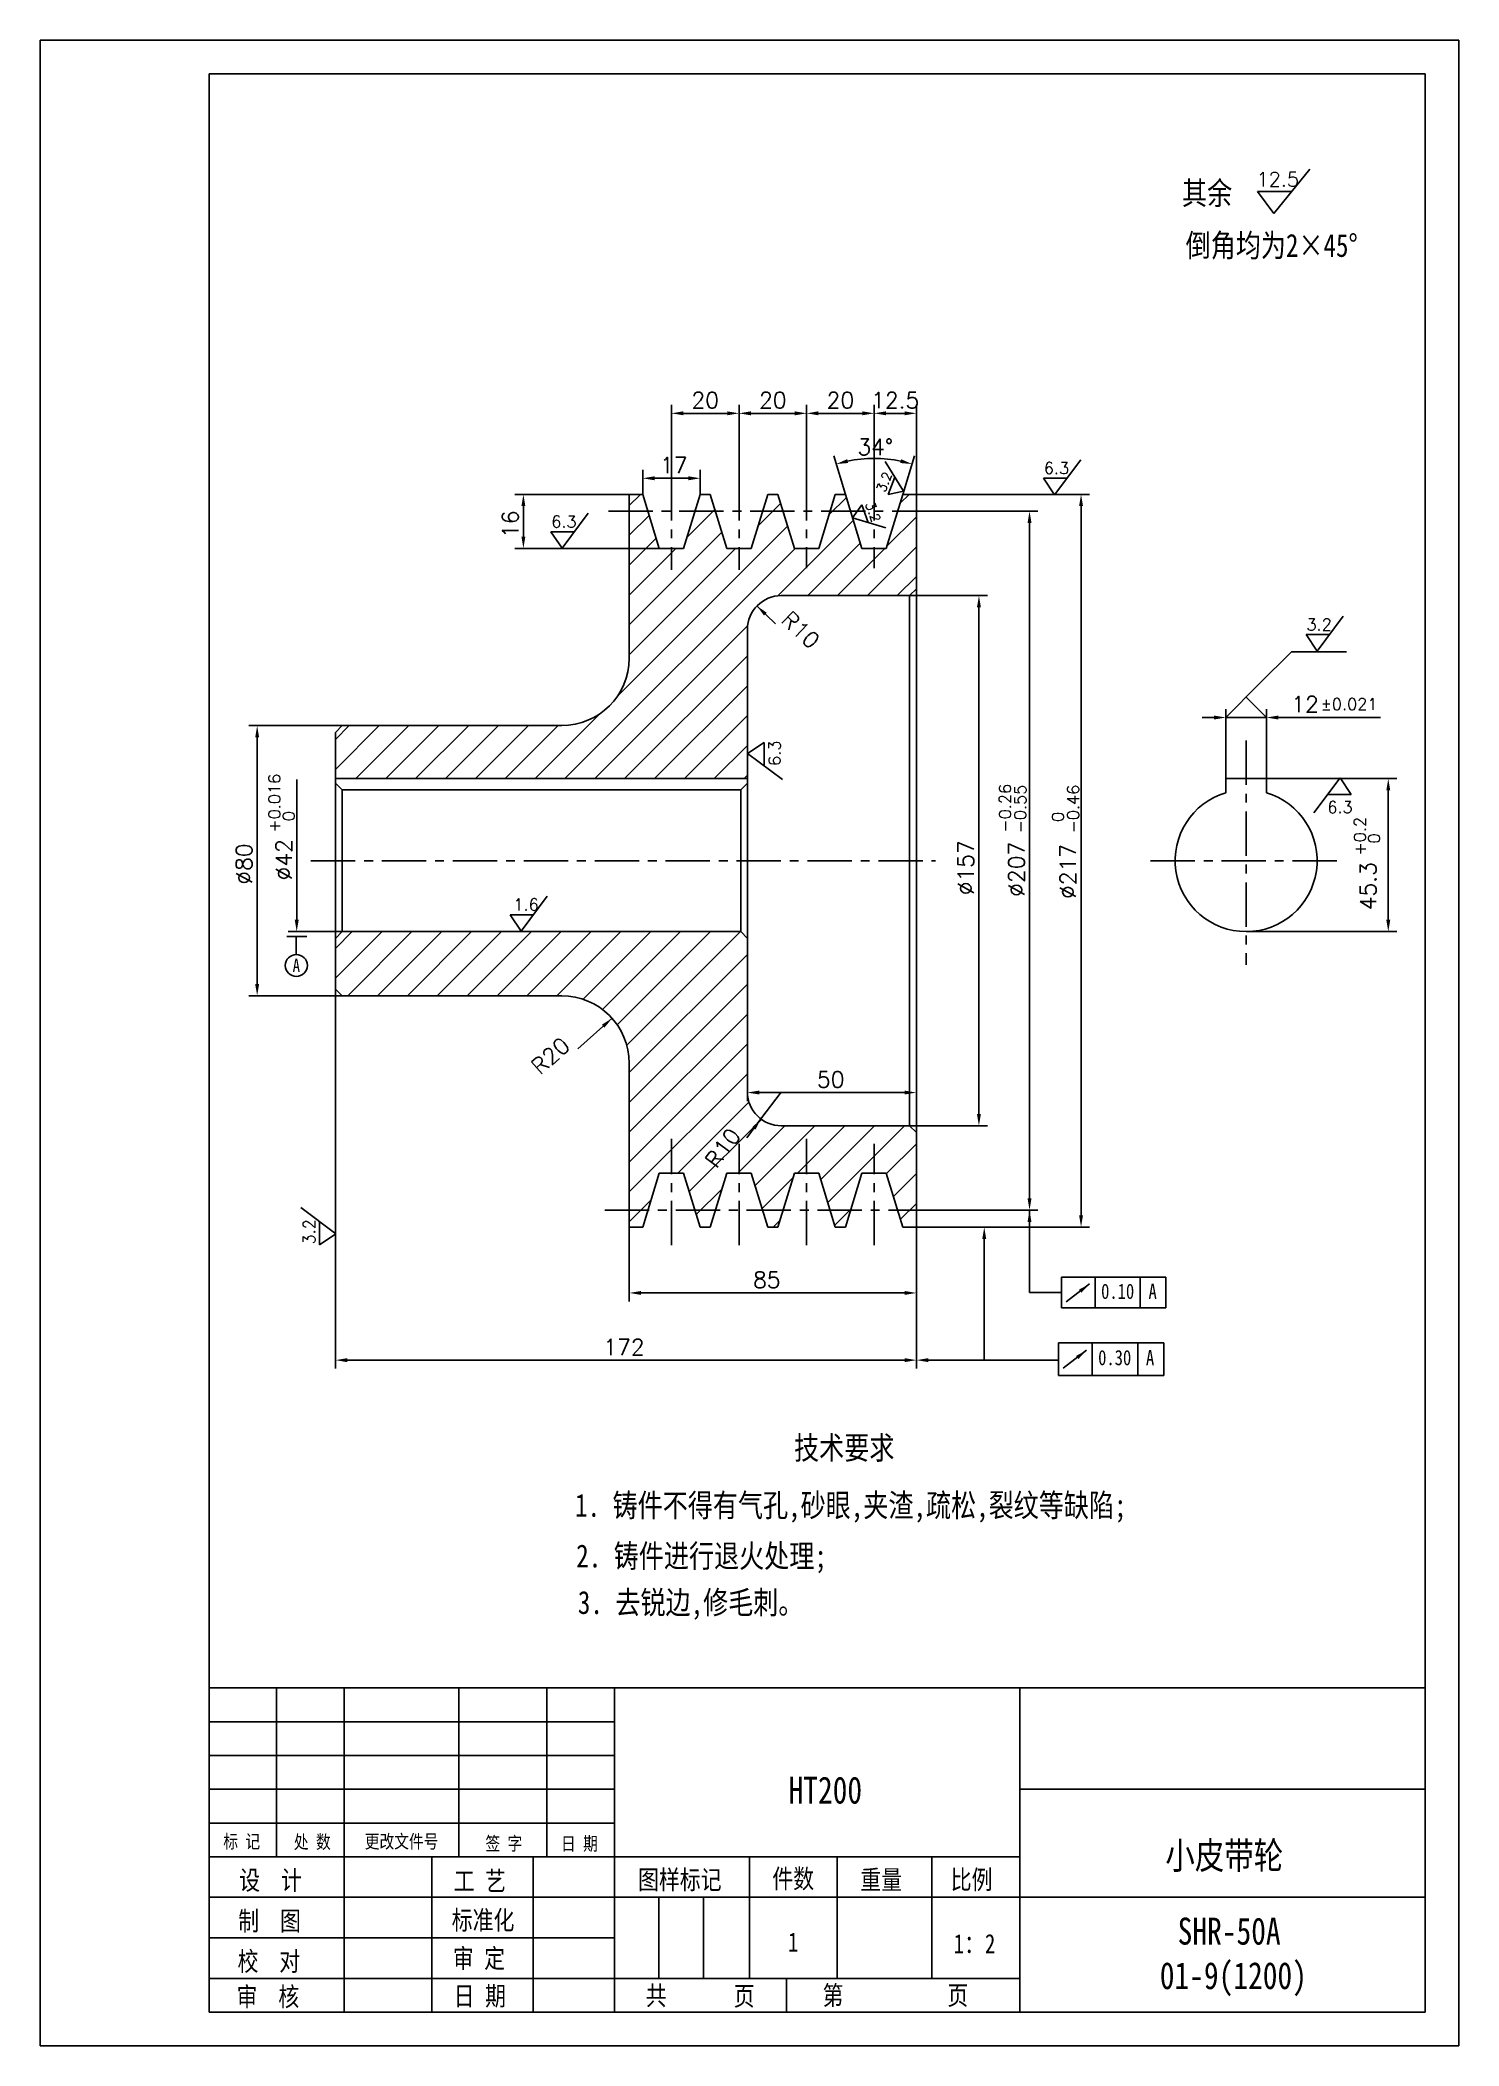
# Model space of a CAD drawing. Extents: x 346 to 766, y 135 to 729.
import ezdxf

# ---------------------------------------------------------------- set-up
doc = ezdxf.new("R2010")
doc.units = 0
doc.header["$LTSCALE"] = 10.5
doc.header["$MEASUREMENT"] = 0
doc.linetypes.add('CENTER', pattern=[2, 1.25, -0.25, 0.25, -0.25])
doc.layers.get('0').update_dxf_attribs({"color": 2, "linetype": 'CONTINUOUS'})
doc.layers.get('DEFPOINTS').update_dxf_attribs({"linetype": 'CONTINUOUS'})
doc.layers.add('PART', color=3, linetype='CONTINUOUS')
doc.layers.add('SMPEN_THICK', color=7, linetype='CONTINUOUS')
doc.styles.add('HZDX', font='', dxfattribs={"width": 0.8, "height": 7.5})
doc.styles.get("Standard").update_dxf_attribs({"font": 'txt.shx', "height": 4.75, "bigfont": 'hzfs.shx'})
doc.styles.get('HZDX').set_extended_font_data('SimSun')
doc.dimstyles.get("Standard").update_dxf_attribs({"dimtxt": 0.18, "dimasz": 0.18, "dimexe": 0.18, "dimexo": 0.0625, "dimgap": 0.09, "dimtad": 0, "dimtih": 1, "dimtoh": 1, "dimdec": 4, "dimzin": 0, "dimdsep": 46, "dimtxsty": 'Standard', "dimcen": 0.09, "dimadec": 0, "dimazin": 0, "dimtfac": 1, "dimtdec": 4, "dimtofl": 0, "dimtmove": 0, "dimatfit": 3, "dimfxl": 1, "dimtolj": 1, "dimtzin": 0, "dimarcsym": 0})

# ---------------------------------------------------------------- blocks, each defined once
blk = doc.blocks.new('*D5')
at = {"color": 2, "linetype": 'ByBlock', "transparency": 16777216}
for p, q in [((593.31, 606.31), (593.31, 637.8)), ((605.81, 611.31), (605.81, 637.8)), ((602.31, 635.3), (596.81, 635.3))]:
    blk.add_line(p, q, dxfattribs=at)
for points in [[(596.81, 635.89), (596.81, 634.72), (593.31, 635.3)], [(602.31, 635.89), (602.31, 634.72), (605.81, 635.3)]]:
    blk.add_solid(points, dxfattribs=at)
at = {"layer": 'DEFPOINTS', "color": 0, "linetype": 'ByBlock', "transparency": 16777216}
for p in [(593.31, 635.3), (593.31, 606.31), (605.81, 611.31)]:
    blk.add_point(p, dxfattribs=at)
at = {"color": 2, "linetype": 'ByBlock', "transparency": 16777216, "insert": (599.56, 639.18), "char_height": 4.75, "attachment_point": 5}
blk.add_mtext('\\A1;12.5', dxfattribs=at)
blk = doc.blocks.new('*D6')
at = {"color": 2, "linetype": 'ByBlock', "transparency": 16777216}
for p, q in [((573.31, 589.81), (573.31, 621.3)), ((589.81, 618.8), (576.81, 618.8)), ((593.31, 589.81), (593.31, 621.3))]:
    blk.add_line(p, q, dxfattribs=at)
for points in [[(576.81, 619.39), (576.81, 618.22), (573.31, 618.8)], [(589.81, 619.39), (589.81, 618.22), (593.31, 618.8)]]:
    blk.add_solid(points, dxfattribs=at)
at = {"layer": 'DEFPOINTS', "color": 0, "linetype": 'ByBlock', "transparency": 16777216}
for p in [(573.31, 618.8), (573.31, 589.81), (593.31, 589.81)]:
    blk.add_point(p, dxfattribs=at)
at = {"color": 2, "linetype": 'ByBlock', "transparency": 16777216, "insert": (583.31, 622.68), "char_height": 4.75, "attachment_point": 5}
blk.add_mtext('\\A1;20', dxfattribs=at)
blk = doc.blocks.new('*D7')
at = {"color": 2, "linetype": 'ByBlock', "transparency": 16777216}
for p, q in [((553.31, 589.81), (553.31, 621.3)), ((569.81, 618.8), (556.81, 618.8)), ((573.31, 589.81), (573.31, 621.3))]:
    blk.add_line(p, q, dxfattribs=at)
for points in [[(556.81, 619.39), (556.81, 618.22), (553.31, 618.8)], [(569.81, 619.39), (569.81, 618.22), (573.31, 618.8)]]:
    blk.add_solid(points, dxfattribs=at)
at = {"layer": 'DEFPOINTS', "color": 0, "linetype": 'ByBlock', "transparency": 16777216}
for p in [(553.31, 618.8), (553.31, 589.81), (573.31, 589.81)]:
    blk.add_point(p, dxfattribs=at)
at = {"color": 2, "linetype": 'ByBlock', "transparency": 16777216, "insert": (563.31, 622.68), "char_height": 4.75, "attachment_point": 5}
blk.add_mtext('\\A1;20', dxfattribs=at)
blk = doc.blocks.new('*D8')
at = {"color": 2, "linetype": 'ByBlock', "transparency": 16777216}
for p, q in [((533.31, 589.81), (533.31, 621.3)), ((549.81, 618.8), (536.81, 618.8)), ((553.31, 589.81), (553.31, 621.3))]:
    blk.add_line(p, q, dxfattribs=at)
for points in [[(536.81, 619.39), (536.81, 618.22), (533.31, 618.8)], [(549.81, 619.39), (549.81, 618.22), (553.31, 618.8)]]:
    blk.add_solid(points, dxfattribs=at)
at = {"layer": 'DEFPOINTS', "color": 0, "linetype": 'ByBlock', "transparency": 16777216}
for p in [(533.31, 618.8), (533.31, 589.81), (553.31, 589.81)]:
    blk.add_point(p, dxfattribs=at)
at = {"color": 2, "linetype": 'ByBlock', "transparency": 16777216, "insert": (543.31, 622.68), "char_height": 4.75, "attachment_point": 5}
blk.add_mtext('\\A1;20', dxfattribs=at)
blk = doc.blocks.new('*D9')
at = {"color": 2, "linetype": 'ByBlock', "transparency": 16777216}
for p, q in [((524.81, 611.31), (524.81, 618.57)), ((541.81, 611.31), (541.81, 618.57)), ((528.31, 616.07), (538.31, 616.07))]:
    blk.add_line(p, q, dxfattribs=at)
for points in [[(528.31, 616.65), (528.31, 615.48), (524.81, 616.07)], [(538.31, 616.65), (538.31, 615.48), (541.81, 616.07)]]:
    blk.add_solid(points, dxfattribs=at)
at = {"layer": 'DEFPOINTS', "color": 0, "linetype": 'ByBlock', "transparency": 16777216}
for p in [(541.81, 616.07), (524.81, 611.31), (541.81, 611.31)]:
    blk.add_point(p, dxfattribs=at)
at = {"color": 2, "linetype": 'ByBlock', "transparency": 16777216, "insert": (533.96, 619.94), "char_height": 4.75, "attachment_point": 5}
blk.add_mtext('\\A1;17', dxfattribs=at)
blk = doc.blocks.new('*D10')
at = {"color": 2, "linetype": 'ByBlock', "transparency": 16777216}
for p, q in [((520.81, 579.31), (486.97, 579.31)), ((489.47, 575.81), (489.47, 566.81)), ((529.7, 563.31), (486.97, 563.31))]:
    blk.add_line(p, q, dxfattribs=at)
for points in [[(488.89, 575.81), (490.05, 575.81), (489.47, 579.31)], [(488.89, 566.81), (490.05, 566.81), (489.47, 563.31)]]:
    blk.add_solid(points, dxfattribs=at)
at = {"layer": 'DEFPOINTS', "color": 0, "linetype": 'ByBlock', "transparency": 16777216}
for p in [(520.81, 579.31), (489.47, 563.31), (529.7, 563.31)]:
    blk.add_point(p, dxfattribs=at)
at = {"color": 2, "linetype": 'ByBlock', "transparency": 16777216, "insert": (485.6, 570.46), "char_height": 4.75, "attachment_point": 5, "rotation": 90}
blk.add_mtext('\\A1;16', dxfattribs=at)
blk = doc.blocks.new('*D11')
at = {"color": 2, "linetype": 'ByBlock', "transparency": 16777216}
for p, q in [((605.81, 589.81), (641.8, 589.81)), ((639.3, 586.31), (639.3, 386.31)), ((605.81, 382.81), (641.8, 382.81))]:
    blk.add_line(p, q, dxfattribs=at)
for points in [[(638.72, 586.31), (639.89, 586.31), (639.3, 589.81)], [(638.72, 386.31), (639.89, 386.31), (639.3, 382.81)]]:
    blk.add_solid(points, dxfattribs=at)
at = {"layer": 'DEFPOINTS', "color": 0, "linetype": 'ByBlock', "transparency": 16777216}
for p in [(605.81, 589.81), (605.81, 382.81), (639.3, 382.81)]:
    blk.add_point(p, dxfattribs=at)
at = {"color": 2, "linetype": 'ByBlock', "transparency": 16777216, "insert": (635.43, 483.77), "char_height": 4.75, "attachment_point": 5, "rotation": 90}
blk.add_mtext('\\A1;∅207', dxfattribs=at)
blk = doc.blocks.new('*D12')
at = {"color": 2, "linetype": 'ByBlock', "transparency": 16777216}
for p, q in [((603.81, 564.81), (626.83, 564.81)), ((624.33, 561.31), (624.33, 411.31)), ((603.81, 407.81), (626.83, 407.81))]:
    blk.add_line(p, q, dxfattribs=at)
for points in [[(623.74, 561.31), (624.91, 561.31), (624.33, 564.81)], [(623.74, 411.31), (624.91, 411.31), (624.33, 407.81)]]:
    blk.add_solid(points, dxfattribs=at)
at = {"layer": 'DEFPOINTS', "color": 0, "linetype": 'ByBlock', "transparency": 16777216}
for p in [(603.81, 564.81), (603.81, 407.81), (624.33, 407.81)]:
    blk.add_point(p, dxfattribs=at)
at = {"color": 2, "linetype": 'ByBlock', "transparency": 16777216, "insert": (620.45, 484.21), "char_height": 4.75, "attachment_point": 5, "rotation": 90}
blk.add_mtext('\\A1;∅157', dxfattribs=at)
blk = doc.blocks.new('*D13')
at = {"color": 2, "linetype": 'ByBlock', "transparency": 16777216}
for p, q in [((605.81, 594.81), (657.06, 594.81)), ((654.56, 591.31), (654.56, 381.31)), ((605.81, 377.81), (657.06, 377.81))]:
    blk.add_line(p, q, dxfattribs=at)
for points in [[(653.98, 591.31), (655.14, 591.31), (654.56, 594.81)], [(653.98, 381.31), (655.14, 381.31), (654.56, 377.81)]]:
    blk.add_solid(points, dxfattribs=at)
at = {"layer": 'DEFPOINTS', "color": 0, "linetype": 'ByBlock', "transparency": 16777216}
for p in [(605.81, 594.81), (605.81, 377.81), (654.56, 377.81)]:
    blk.add_point(p, dxfattribs=at)
at = {"color": 2, "linetype": 'ByBlock', "transparency": 16777216, "insert": (650.68, 483.11), "char_height": 4.75, "attachment_point": 5, "rotation": 90}
blk.add_mtext('\\A1;∅217', dxfattribs=at)
blk = doc.blocks.new('*D14')
at = {"color": 2, "linetype": 'ByBlock', "transparency": 16777216}
for p, q in [((438.85, 526.31), (411.16, 526.31)), ((413.66, 522.81), (413.66, 449.81)), ((438.81, 446.31), (411.16, 446.31))]:
    blk.add_line(p, q, dxfattribs=at)
for points in [[(413.07, 522.81), (414.24, 522.81), (413.66, 526.31)], [(413.07, 449.81), (414.24, 449.81), (413.66, 446.31)]]:
    blk.add_solid(points, dxfattribs=at)
at = {"layer": 'DEFPOINTS', "color": 0, "linetype": 'ByBlock', "transparency": 16777216}
for p in [(438.85, 526.31), (413.66, 446.31), (438.81, 446.31)]:
    blk.add_point(p, dxfattribs=at)
at = {"color": 2, "linetype": 'ByBlock', "transparency": 16777216, "insert": (409.78, 485.31), "char_height": 4.75, "attachment_point": 5, "rotation": 90}
blk.add_mtext('\\A1;∅80', dxfattribs=at)
blk = doc.blocks.new('*D15')
at = {"color": 2, "linetype": 'ByBlock', "transparency": 16777216}
for p, q in [((520.81, 361.31), (520.81, 339.31)), ((605.81, 361.31), (605.81, 339.31)), ((602.31, 341.81), (524.31, 341.81))]:
    blk.add_line(p, q, dxfattribs=at)
for points in [[(524.31, 342.39), (524.31, 341.22), (520.81, 341.81)], [(602.31, 342.39), (602.31, 341.22), (605.81, 341.81)]]:
    blk.add_solid(points, dxfattribs=at)
at = {"layer": 'DEFPOINTS', "color": 0, "linetype": 'ByBlock', "transparency": 16777216}
for p in [(520.81, 361.31), (605.81, 361.31), (520.81, 341.81)]:
    blk.add_point(p, dxfattribs=at)
at = {"color": 2, "linetype": 'ByBlock', "transparency": 16777216, "insert": (561.52, 345.68), "char_height": 4.75, "attachment_point": 5}
blk.add_mtext('\\A1;85', dxfattribs=at)
blk = doc.blocks.new('*D16')
at = {"color": 2, "linetype": 'ByBlock', "transparency": 16777216}
for p, q in [((433.81, 448.31), (433.81, 335.91)), ((605.81, 377.81), (605.81, 335.91)), ((602.31, 338.41), (437.31, 338.41))]:
    blk.add_line(p, q, dxfattribs=at)
for points in [[(437.31, 338.99), (437.31, 337.82), (433.81, 338.41)], [(602.31, 338.99), (602.31, 337.82), (605.81, 338.41)]]:
    blk.add_solid(points, dxfattribs=at)
at = {"layer": 'DEFPOINTS', "color": 0, "linetype": 'ByBlock', "transparency": 16777216}
for p in [(433.81, 448.31), (605.81, 377.81), (433.81, 338.41)]:
    blk.add_point(p, dxfattribs=at)
at = {"color": 2, "linetype": 'ByBlock', "transparency": 16777216, "insert": (519.26, 342.28), "char_height": 4.75, "attachment_point": 5}
blk.add_mtext('\\A1;172', dxfattribs=at)
blk = doc.blocks.new('*D17')
at = {"color": 2, "linetype": 'ByBlock', "transparency": 16777216}
for p, q in [((555.81, 486.31), (555.81, 415.15)), ((605.81, 486.31), (605.81, 415.15)), ((559.31, 417.65), (602.31, 417.65))]:
    blk.add_line(p, q, dxfattribs=at)
for points in [[(559.31, 418.24), (559.31, 417.07), (555.81, 417.65)], [(602.31, 418.24), (602.31, 417.07), (605.81, 417.65)]]:
    blk.add_solid(points, dxfattribs=at)
at = {"layer": 'DEFPOINTS', "color": 0, "linetype": 'ByBlock', "transparency": 16777216}
for p in [(555.81, 486.31), (605.81, 486.31), (605.81, 417.65)]:
    blk.add_point(p, dxfattribs=at)
at = {"color": 2, "linetype": 'ByBlock', "transparency": 16777216, "insert": (580.44, 421.53), "char_height": 4.75, "attachment_point": 5}
blk.add_mtext('\\A1;50', dxfattribs=at)
blk = doc.blocks.new('*D18')
at = {"color": 2, "linetype": 'ByBlock', "transparency": 16777216}
for p in [(565.81, 433.31), (555.58, 419.73)]:
    blk.add_line(p, (559.79, 425.32), dxfattribs=at)
blk.add_solid([(557.22, 422.87), (558.16, 422.17), (559.79, 425.32)], dxfattribs=at)
at = {"layer": 'DEFPOINTS', "color": 0, "linetype": 'ByBlock', "transparency": 16777216}
for p in [(565.81, 433.31), (559.79, 425.32)]:
    blk.add_point(p, dxfattribs=at)
at = {"color": 2, "linetype": 'ByBlock', "transparency": 16777216, "insert": (548.49, 416.75), "char_height": 4.75, "attachment_point": 5, "rotation": 53.04412}
blk.add_mtext('\\A1;R10', dxfattribs=at)
blk = doc.blocks.new('*D19')
at = {"color": 2, "linetype": 'ByBlock', "transparency": 16777216}
blk.add_line((505.61, 425.61), (515.71, 434.65), dxfattribs=at)
blk.add_solid([(512.71, 432.75), (513.49, 431.88), (515.71, 434.65)], dxfattribs=at)
at = {"layer": 'DEFPOINTS', "color": 0, "linetype": 'ByBlock', "transparency": 16777216}
for p in [(515.71, 434.65), (500.81, 421.31)]:
    blk.add_point(p, dxfattribs=at)
at = {"color": 2, "linetype": 'ByBlock', "transparency": 16777216, "insert": (497.48, 423.53), "char_height": 4.75, "attachment_point": 5, "rotation": 41.8118}
blk.add_mtext('\\A1;R20', dxfattribs=at)
blk = doc.blocks.new('*D20')
at = {"color": 2, "linetype": 'ByBlock', "transparency": 16777216}
blk.add_line((564.07, 540.98), (558.6, 546.25), dxfattribs=at)
blk.add_solid([(561.53, 544.24), (560.72, 543.4), (558.6, 546.25)], dxfattribs=at)
at = {"layer": 'DEFPOINTS', "color": 0, "linetype": 'ByBlock', "transparency": 16777216}
for p in [(558.6, 546.25), (565.81, 539.31)]:
    blk.add_point(p, dxfattribs=at)
at = {"color": 2, "linetype": 'ByBlock', "transparency": 16777216, "insert": (571.54, 539.17), "char_height": 4.75, "attachment_point": 5, "rotation": 316.10186}
blk.add_mtext('\\A1;R10', dxfattribs=at)

msp = doc.modelspace()

# ---------------------------------------------------------------- hatches: boundary and pattern name
at = {"layer": 'SMPEN_THICK'}
h = msp.add_hatch(dxfattribs=at)
h.set_pattern_fill('ANSI31', color=256, scale=50, style=0)
h.paths.add_polyline_path([(555.80521, 510.61194), (555.80521, 554.81194, -0.414213562), (565.80521, 564.81194), (603.80521, 564.81194), (605.80521, 566.81194), (605.80521, 589.81194), (600.27656, 589.81194), (596.91352, 578.81194), (589.6969, 578.81194), (586.9254, 587.87713), (586.90662, 587.88289), (586.91863, 587.89925), (586.33387, 589.81194), (580.27656, 589.81194), (576.91352, 578.81194), (569.6969, 578.81194), (566.33387, 589.81194), (560.27656, 589.81194), (556.91352, 578.81194), (549.6969, 578.81194), (546.33387, 589.81194), (540.27656, 589.81194), (536.91352, 578.81194), (529.6969, 578.81194), (526.33387, 589.81194), (520.80521, 589.81194), (520.80521, 546.31194, -0.414213562), (500.80521, 526.31194), (435.80521, 526.31194), (433.80521, 524.31194), (433.80521, 510.61194)])
h.paths.add_polyline_path([(520.80521, 382.81194), (526.33387, 382.81194), (529.6969, 393.81194), (536.91352, 393.81194), (540.27656, 382.81194), (546.33387, 382.81194), (549.6969, 393.81194), (556.91352, 393.81194), (560.27656, 382.81194), (566.33387, 382.81194), (569.6969, 393.81194), (576.91352, 393.81194), (580.27656, 382.81194), (586.33387, 382.81194), (589.6969, 393.81194), (596.91352, 393.81194), (600.27656, 382.81194), (605.80521, 382.81194), (605.80521, 405.81194), (603.80521, 407.81194), (565.80521, 407.81194, -0.414213562), (555.80521, 417.81194), (555.80521, 463.31194), (553.80521, 465.31194), (435.80521, 465.31194), (433.80521, 463.31194), (433.80521, 448.31194), (435.80521, 446.31194), (500.80521, 446.31194, -0.414213562), (520.80521, 426.31194)])
h.paths.add_polyline_path([(520.80521, 382.81194), (520.80521, 377.81194), (524.80521, 377.81194), (526.33387, 382.81194)])
h.paths.add_polyline_path([(546.33387, 382.81194), (540.27656, 382.81194), (541.80521, 377.81194), (544.80521, 377.81194)])
h.paths.add_polyline_path([(566.33387, 382.81194), (560.27656, 382.81194), (561.80521, 377.81194), (564.80521, 377.81194)])
h.paths.add_polyline_path([(586.33387, 382.81194), (580.27656, 382.81194), (581.80521, 377.81194), (584.80521, 377.81194)])
h.paths.add_polyline_path([(605.80521, 382.81194), (600.27656, 382.81194), (601.80521, 377.81194), (605.80521, 377.81194)])
h.paths.add_polyline_path([(520.80521, 589.81194), (526.33387, 589.81194), (524.80521, 594.81194), (520.80521, 594.81194)])
h.paths.add_polyline_path([(546.33387, 589.81194), (544.80521, 594.81194), (541.80521, 594.81194), (540.27656, 589.81194)])
h.paths.add_polyline_path([(564.80521, 594.81194), (561.80521, 594.81194), (560.27656, 589.81194), (566.33387, 589.81194)])
h.paths.add_polyline_path([(586.33387, 589.81194), (584.80521, 594.81194), (581.80521, 594.81194), (580.27656, 589.81194)])
h.paths.add_polyline_path([(605.80521, 594.81194), (601.80521, 594.81194), (600.27656, 589.81194), (605.80521, 589.81194)])
h.paths.add_polyline_path([(541.83845, 398.32705), (549.45364, 408.44897), (555.14722, 404.16542), (547.53202, 394.0435)], flags=24)

# ---------------------------------------------------------------- linework, layer by layer
for p, q in [((722.24457, 691.09477), (711.5818, 677.99018)), ((706.81924, 684.51071), (711.5818, 677.99018)), ((716.88734, 684.51071), (706.81924, 684.51071)), ((596.54437, 604.54439), (602.00745, 595.76392)), ((654.44959, 605.07376), (646.7223, 594.71104)), ((599.43689, 599.89542), (597.41259, 594.72989)), ((597.41259, 594.72989), (602.00745, 595.76392)), ((643.42322, 599.58704), (646.7223, 594.71104)), ((650.35824, 599.58704), (643.42322, 599.58704)), ((508.63162, 589.21697), (500.90433, 578.85425)), ((589.69351, 591.67963), (586.90662, 587.88289)), ((591.55811, 586.45433), (589.69351, 591.67963)), ((497.60525, 583.73025), (500.90433, 578.85425)), ((504.54028, 583.73025), (497.60525, 583.73025)), ((596.79219, 584.84684), (586.90662, 587.88289)), ((732.20076, 558.75342), (724.47347, 548.3907)), ((728.10942, 553.2667), (721.17439, 553.2667)), ((721.17439, 553.2667), (724.47347, 548.3907)), ((560.73019, 521.34614), (555.85418, 518.04706)), ((566.21691, 510.31978), (555.85418, 518.04706)), ((560.73019, 514.41112), (560.73019, 521.34614)), ((723.49116, 500.45667), (731.21844, 510.8194)), ((727.5825, 505.94339), (734.51752, 505.94339)), ((734.51752, 505.94339), (731.21844, 510.8194)), ((496.53619, 475.8089), (488.8089, 465.44617)), ((485.50982, 470.32218), (488.8089, 465.44617)), ((492.44484, 470.32218), (485.50982, 470.32218)), ((423.58002, 383.57174), (433.94274, 375.84445)), ((429.06674, 379.4804), (429.06674, 372.54537)), ((429.06674, 372.54537), (433.94274, 375.84445))]:
    msp.add_line(p, q)
at = {"color": 2, "linetype": 'ByBlock'}
for p, q in [((584.80521, 594.81194), (581.33192, 606.17257)), ((601.80521, 594.81194), (605.27851, 606.17257)), ((693.93752, 528.71627), (690.43752, 528.71627)), ((697.43752, 510.61194), (697.43752, 531.21627)), ((697.43752, 528.71627), (709.43752, 528.71627)), ((709.43752, 510.61194), (709.43752, 531.21627)), ((712.93752, 528.71627), (743.20953, 528.71627)), ((422.36299, 468.81194), (422.36299, 510.38278)), ((709.43752, 510.61194), (748.00525, 510.61194)), ((745.50525, 507.11194), (745.50525, 468.81194)), ((435.80521, 465.31194), (419.86299, 465.31194)), ((703.43752, 465.31194), (748.00525, 465.31194))]:
    msp.add_line(p, q, dxfattribs=at)
msp.add_arc((593.30521, 567.00969), 38.45229, 78.21697132, 101.78302868, dxfattribs=at)
for points in [[(585.59801, 604.08669), (585.30803, 605.21675), (582.06285, 603.78181)], [(601.30239, 605.21675), (601.01242, 604.08669), (604.54758, 603.78181)], [(693.93752, 529.2996), (693.93752, 528.13294), (697.43752, 528.71627)], [(712.93752, 529.2996), (712.93752, 528.13294), (709.43752, 528.71627)], [(744.92192, 507.11194), (746.08858, 507.11194), (745.50525, 510.61194)], [(421.77965, 468.81194), (422.94632, 468.81194), (422.36299, 465.31194)], [(744.92192, 468.81194), (746.08858, 468.81194), (745.50525, 465.31194)]]:
    msp.add_solid(points, dxfattribs=at)
at = {"layer": 'DEFPOINTS', "color": 0, "linetype": 'ByBlock'}
for p in [(589.5084, 605.27408), (584.80521, 594.81194), (601.80521, 594.81194), (589.6969, 578.81194), (596.91352, 578.81194), (709.43752, 528.71627), (435.80521, 507.31194), (697.43752, 510.61194), (709.43752, 510.61194), (709.43752, 510.61194), (709.43752, 510.61194), (435.80521, 465.31194), (703.43752, 465.31194), (745.50525, 465.31194), (703.43752, 463.31194)]:
    msp.add_point(p, dxfattribs=at)
at = {"layer": 'PART', "color": 6, "linetype": 'Continuous'}
for p, q in [((346.40753, 729.32701), (766.40753, 729.32701)), ((766.40753, 729.32701), (766.40753, 135.32701)), ((766.40753, 135.32701), (346.40753, 135.32701))]:
    msp.add_line(p, q, dxfattribs=at)
at = {"layer": 'PART', "color": 5, "linetype": 'Continuous'}
for p, q in [((396.40753, 719.32701), (756.40753, 719.32701)), ((756.40753, 719.32701), (756.40753, 145.32701)), ((396.40753, 241.32701), (396.40753, 145.32701)), ((756.40753, 145.32701), (396.40753, 145.32701))]:
    msp.add_line(p, q, dxfattribs=at)
at = {"layer": 'PART', "linetype": 'Continuous'}
for p, q in [((756.40753, 241.32701), (396.40753, 241.32701)), ((416.40753, 241.32701), (416.40753, 191.32701)), ((436.40753, 241.32701), (436.40753, 145.32701)), ((470.40753, 241.32701), (470.40753, 191.32701)), ((496.40753, 241.32701), (496.40753, 191.32701)), ((516.40753, 241.32701), (516.40753, 145.32701)), ((636.40753, 241.32701), (636.40753, 145.32701)), ((756.40753, 211.32701), (636.40753, 211.32701)), ((462.40753, 191.32701), (462.40753, 145.32701)), ((492.40753, 191.32701), (492.40753, 145.32701)), ((556.40753, 191.32701), (556.40753, 155.32701)), ((582.40753, 191.32701), (582.40753, 155.32701)), ((610.40753, 191.32701), (610.40753, 155.32701)), ((529.60753, 179.32701), (529.60753, 155.32701)), ((542.80753, 179.32701), (542.80753, 155.32701)), ((756.40753, 179.32701), (636.40753, 179.32701)), ((567.36308, 155.32701), (567.36308, 145.32701))]:
    msp.add_line(p, q, dxfattribs=at)
at = {"layer": 'SMPEN_THICK', "color": 6}
msp.add_line((346.40753, 135.32701), (346.40753, 729.32701), dxfattribs=at)
at = {"layer": 'SMPEN_THICK', "color": 5}
msp.add_line((396.40753, 241.32701), (396.40753, 719.32701), dxfattribs=at)
at = {"layer": 'SMPEN_THICK', "linetype": 'CENTER'}
for p, q in [((533.30521, 600.17966), (533.30521, 572.46684)), ((553.30521, 600.17966), (553.30521, 572.46684)), ((573.30521, 600.17966), (573.30521, 572.9962)), ((593.30521, 600.17966), (593.30521, 572.9962)), ((514.6254, 589.81194), (614.37018, 589.81194)), ((703.43752, 521.89872), (703.43752, 455.45252)), ((426.58133, 486.31194), (611.44845, 486.31194)), ((675.16069, 486.31194), (732.37757, 486.31194)), ((533.30521, 372.44422), (533.30521, 403.95506)), ((573.30521, 372.44422), (573.30521, 403.95506)), ((553.30521, 372.44422), (553.30521, 402.47777)), ((593.30521, 372.44422), (593.30521, 402.47777)), ((513.55722, 382.81194), (614.37018, 382.81194))]:
    msp.add_line(p, q, dxfattribs=at)
at = {"layer": 'SMPEN_THICK', "color": 4}
for p, q in [((520.80521, 594.81194), (520.80521, 546.31194)), ((520.80521, 594.81194), (524.80521, 594.81194)), ((524.80521, 594.81194), (529.6969, 578.81194)), ((541.80521, 594.81194), (536.91352, 578.81194)), ((541.80521, 594.81194), (544.80521, 594.81194)), ((544.80521, 594.81194), (549.6969, 578.81194)), ((561.80521, 594.81194), (556.91352, 578.81194)), ((561.80521, 594.81194), (564.80521, 594.81194)), ((564.80521, 594.81194), (569.6969, 578.81194)), ((581.80521, 594.81194), (576.91352, 578.81194)), ((581.80521, 594.81194), (584.80521, 594.81194)), ((584.80521, 594.81194), (589.6969, 578.81194)), ((601.80521, 594.81194), (596.91352, 578.81194)), ((601.80521, 594.81194), (605.80521, 594.81194)), ((605.80521, 594.81194), (605.80521, 377.81194)), ((529.6969, 578.81194), (536.91352, 578.81194)), ((549.6969, 578.81194), (556.91352, 578.81194)), ((569.6969, 578.81194), (576.91352, 578.81194)), ((589.6969, 578.81194), (596.91352, 578.81194)), ((565.80521, 564.81194), (603.80521, 564.81194)), ((603.80521, 564.81194), (605.80521, 566.81194)), ((603.80521, 564.81194), (603.80521, 407.81194)), ((555.80521, 554.81194), (555.80521, 417.81194)), ((433.80521, 524.31194), (435.80521, 526.31194)), ((433.80521, 524.31194), (433.80521, 465.31194)), ((435.80521, 526.31194), (500.80521, 526.31194)), ((433.80521, 510.61194), (555.80521, 510.61194)), ((433.80521, 509.31194), (435.80521, 507.31194)), ((435.80521, 507.31194), (553.80521, 507.31194)), ((435.80521, 507.31194), (435.80521, 465.31194)), ((555.80521, 509.31194), (553.80521, 507.31194)), ((553.80521, 507.31194), (553.80521, 465.31194)), ((697.43752, 510.61194), (709.43752, 510.61194)), ((697.43752, 510.61194), (697.43752, 506.43655)), ((709.43752, 510.61194), (709.43752, 506.43655)), ((433.80521, 465.31194), (433.80521, 448.31194)), ((433.80521, 463.31194), (435.80521, 465.31194)), ((435.80521, 465.31194), (553.80521, 465.31194)), ((555.80521, 463.31194), (553.80521, 465.31194)), ((433.80521, 448.31194), (435.80521, 446.31194)), ((435.80521, 446.31194), (500.80521, 446.31194)), ((520.80521, 426.31194), (520.80521, 377.81194)), ((565.80521, 407.81194), (603.80521, 407.81194)), ((603.80521, 407.81194), (605.80521, 405.81194)), ((524.80521, 377.81194), (529.6969, 393.81194)), ((529.6969, 393.81194), (536.91352, 393.81194)), ((541.80521, 377.81194), (536.91352, 393.81194)), ((544.80521, 377.81194), (549.6969, 393.81194)), ((549.6969, 393.81194), (556.91352, 393.81194)), ((561.80521, 377.81194), (556.91352, 393.81194)), ((564.80521, 377.81194), (569.6969, 393.81194)), ((569.6969, 393.81194), (576.91352, 393.81194)), ((581.80521, 377.81194), (576.91352, 393.81194)), ((584.80521, 377.81194), (589.6969, 393.81194)), ((589.6969, 393.81194), (596.91352, 393.81194)), ((601.80521, 377.81194), (596.91352, 393.81194)), ((520.80521, 377.81194), (524.80521, 377.81194)), ((541.80521, 377.81194), (544.80521, 377.81194)), ((561.80521, 377.81194), (564.80521, 377.81194)), ((581.80521, 377.81194), (584.80521, 377.81194)), ((601.80521, 377.81194), (605.80521, 377.81194))]:
    msp.add_line(p, q, dxfattribs=at)
at = {"layer": 'SMPEN_THICK'}
for p, q in [((707.19923, 538.55877), (716.84017, 548.1941)), ((716.84017, 548.1941), (733.14338, 548.1941)), ((697.43752, 528.71627), (707.19923, 538.55877)), ((709.43752, 528.71627), (703.41177, 534.73997)), ((419.39269, 463.84821), (425.31335, 463.84821)), ((422.25094, 463.84821), (422.25094, 458.54502)), ((679.70468, 362.95153), (648.76976, 362.95153)), ((648.76976, 362.95153), (648.76976, 353.89634)), ((658.68943, 362.95153), (658.68943, 353.89634)), ((672.10451, 362.95153), (672.10451, 353.89634)), ((679.70468, 353.89634), (679.70468, 362.95153)), ((648.76976, 353.89634), (679.70468, 353.89634)), ((679.05992, 343.55697), (647.89127, 343.55697)), ((647.89127, 343.55697), (647.89127, 333.89364)), ((657.81094, 343.55697), (657.81094, 333.89364)), ((671.34288, 343.55697), (671.34288, 333.89364)), ((679.05992, 333.89364), (679.05992, 343.55697)), ((647.89127, 333.89364), (679.05992, 333.89364)), ((516.40753, 231.32701), (396.40753, 231.32701)), ((516.40753, 221.32701), (396.40753, 221.32701)), ((516.40753, 211.32701), (396.40753, 211.32701)), ((516.40753, 201.32701), (396.40753, 201.32701)), ((636.40753, 191.32701), (396.40753, 191.32701)), ((636.40753, 179.32701), (396.40753, 179.32701)), ((516.40753, 167.32701), (396.40753, 167.32701)), ((636.40753, 155.32701), (396.40753, 155.32701))]:
    msp.add_line(p, q, dxfattribs=at)
at = {"layer": 'SMPEN_THICK', "color": 2}
for points in [[(625.90215, 374.25835), (625.90215, 338.40767)], [(609.30521, 338.40767), (647.77568, 338.40767)]]:
    msp.add_lwpolyline(points, dxfattribs=at)
at = {"layer": 'SMPEN_THICK'}
msp.add_circle((422.25094, 455.27845), 3.26657, dxfattribs=at)
at = {"layer": 'SMPEN_THICK', "color": 4}
for centre, radius, start, end in [((565.80521, 554.81194), 10, 90, 180), ((500.80521, 546.31194), 20, 270, 0), ((703.43752, 486.31194), 21, 106.6015496, 73.3984504), ((500.80521, 426.31194), 20, 0, 90), ((565.80521, 417.81194), 10, 180, 270)]:
    msp.add_arc(centre, radius, start, end, dxfattribs=at)
at = {"layer": 'SMPEN_THICK', "color": 2}
for points in [[(625.31881, 374.25835), (625.90215, 377.75835), (626.48548, 374.25835)], [(609.30521, 337.82433), (605.80521, 338.40767), (609.30521, 338.991)]]:
    msp.add_solid(points, dxfattribs=at)

# ---------------------------------------------------------------- texts
for s, height, p in [('12.5', 4.2, (706.48689, 686.01296)), ('6.3', 3.5, (643.5332, 600.83891)), ('6.3', 3.5, (497.71523, 584.98212)), ('3.2', 3.5, (721.28437, 554.51858)), ('6.3', 3.5, (727.46109, 500.41288)), ('1.6', 3.5, (486.51811, 471.57405))]:
    msp.add_text(s, height=height).set_placement(p)
for s, height, rotation, p in [('3.2', 2.8, 68.60048881, (596.51224, 595.17722)), ('3.2', 2.8, 289.63844998, (590.66632, 591.93336)), ('6.3', 3.5, 90, (565.60197, 514.38804)), ('3.2', 3.5, 90, (427.81487, 372.65535))]:
    msp.add_text(s, height=height, rotation=rotation).set_placement(p)
at = {"color": 2, "linetype": 'ByBlock', "insert": (593.65244, 608.83555), "char_height": 4.75, "attachment_point": 5}
msp.add_mtext('34%%d', dxfattribs=at)
at = {"layer": 'SMPEN_THICK', "style": 'HZDX', "width": 0.8}
for s, height, p in [('其余', 6.804, (684.45132, 680.60956)), ('倒角均为2×45%%D', 6.804, (685.51913, 665.13528)), ('A', 4, (421.16115, 453.35103)), ('0.10', 4.5, (660.50055, 356.54435)), ('A', 4.5, (674.53273, 356.54435)), ('0.30', 4.5, (659.62207, 336.90654)), ('A', 4.5, (673.77111, 336.90654)), ('技术要求', 6.804, (569.59588, 309.03808)), ('1. 铸件不得有气孔,砂眼,夹渣,疏松,裂纹等缺陷;', 6.804, (504.75863, 292.02953)), ('2. 铸件进行退火处理;', 6.804, (505.10424, 277.02013)), ('3. 去锐边,修毛刺。', 6.804, (505.58598, 263.24582)), ('HT200', 8, (567.97326, 207.08261)), ('标 记', 4, (400.64118, 193.86809)), ('处 数', 4, (421.52558, 193.73999)), ('更改文件号', 4, (442.50459, 193.86987)), ('签 字', 4, (478.23256, 193.26159)), ('日 期', 4, (500.61022, 193.21803)), ('小皮带轮', 8, (679.50346, 187.70813)), ('设  计', 5.67, (405.35413, 181.56511)), ('工 艺', 5.67, (468.83761, 181.30639)), ('图样标记', 5.67, (523.40164, 181.703)), ('件数', 5.67, (563.14362, 182.00025)), ('重量', 5.67, (589.20579, 181.70387)), ('比例', 5.67, (615.97698, 181.74085)), ('制  图', 5.67, (405.05761, 169.50122)), ('标准化', 5.67, (468.24458, 169.72401)), ('SHR-50A', 8, (683.16454, 165.31828)), ('1', 5.67, (567.78337, 163.23395)), ('1：2', 5.67, (616.82781, 162.76412)), ('校  对', 5.67, (404.85387, 157.54357)), ('审 定', 5.67, (468.57808, 158.40065)), ('01-9(1200)', 8, (677.87682, 152.14778)), ('审  核', 5.67, (404.55735, 147.07785)), ('日 期', 5.67, (468.8501, 147.28729)), ('共', 5.67, (525.70755, 147.39122)), ('页', 5.67, (551.72351, 147.26152)), ('第', 5.67, (578.04284, 147.46517)), ('页', 5.67, (614.97352, 147.46517))]:
    msp.add_text(s, height=height, dxfattribs=at).set_placement(p)
at = {"layer": 'SMPEN_THICK', "color": 2}
for s, height, p in [('12', 4.75, (716.79265, 530.27085)), ('%%p0.021', 3.5, (725.51589, 530.96641))]:
    msp.add_text(s, height=height, dxfattribs=at).set_placement(p)
for s, height, p in [('+0.016', 3.5, (417.4979, 494.66309)), ('-0.26', 3.5, (633.81405, 494.66309)), ('-0.55', 3.5, (638.32531, 494.42728)), ('-0.46', 3.5, (653.98884, 494.42728)), ('0', 3.5, (421.74368, 498.00925)), (' 0', 3.5, (649.47758, 494.66309)), ('+0.2', 3.5, (738.87481, 487.86761)), ('0', 3.5, (743.05878, 491.41735)), ('∅42', 4.75, (420.90998, 480.47351)), ('45.3', 4.75, (741.92506, 471.6326))]:
    msp.add_text(s, height=height, rotation=90, dxfattribs=at).set_placement(p)

# ---------------------------------------------------------------- dimensions: what is measured, and where the dimension line sits
at = {"layer": 'SMPEN_THICK'}
for base, p1, p2, picture, middle in [((533.30521, 618.80268), (553.30521, 589.81194), (533.30521, 589.81194), '*D8', (543.30521, 622.67768)), ((553.30521, 618.80268), (573.30521, 589.81194), (553.30521, 589.81194), '*D7', (563.30521, 622.67768)), ((573.30521, 618.80268), (593.30521, 589.81194), (573.30521, 589.81194), '*D6', (583.30521, 622.67768))]:
    dim = msp.add_linear_dim(base=base, p1=p1, p2=p2, dimstyle='Standard', override={"dimtxt": 5, "dimasz": 3.5, "dimexe": 2.5, "dimexo": 0, "dimgap": 1.5, "dimtad": 1, "dimtih": 0, "dimtoh": 0, "dimzin": 8, "dimclrd": 2, "dimclre": 2, "dimclrt": 2, "dimtm": 0.115, "dimtfac": 0.66667, "dimtofl": 1, "dimatfit": 1, "dimtvp": 5, "dimtzin": 8}, dxfattribs=at)
    dim.commit()
    dim.dimension.update_dxf_attribs({"geometry": picture, "text_midpoint": middle})
for base, p1, p2, picture, middle, set_off in [((593.30521, 618.80268), (605.80521, 594.81194), (593.30521, 589.81194), '*D5', (599.55521, 618.80268), (0, -16.5)), ((541.80521, 599.56782), (524.80521, 594.81194), (541.80521, 594.81194), '*D9', (533.95615, 599.56782), (0, -16.5)), ((520.80521, 358.30778), (605.80521, 377.81194), (520.80521, 377.81194), '*D15', (561.52145, 358.30778), (0, 16.5))]:
    dim = msp.add_linear_dim(base=base, p1=p1, p2=p2, dimstyle='Standard', override={"dimtxt": 5, "dimasz": 3.5, "dimexe": 2.5, "dimexo": 0, "dimgap": 1.5, "dimtad": 1, "dimtih": 0, "dimtoh": 0, "dimzin": 8, "dimclrd": 2, "dimclre": 2, "dimclrt": 2, "dimtm": 0.115, "dimtfac": 0.66667, "dimtofl": 1, "dimatfit": 1, "dimtvp": 5, "dimtzin": 8}, dxfattribs=at)
    dim.commit()
    dim.dimension.update_dxf_attribs({"geometry": picture, "text_midpoint": middle, "dimtype": 160, "insert": set_off})
dim = msp.add_linear_dim(base=(489.47051, 578.81194), p1=(520.80521, 594.81194), p2=(529.6969, 578.81194), angle=90, dimstyle='Standard', override={"dimtxt": 5, "dimasz": 3.5, "dimexe": 2.5, "dimexo": 0, "dimgap": 1.5, "dimtad": 1, "dimtih": 0, "dimtoh": 0, "dimzin": 8, "dimclrd": 2, "dimclre": 2, "dimclrt": 2, "dimtm": 0.115, "dimtfac": 0.66667, "dimtofl": 1, "dimatfit": 1, "dimtvp": 5, "dimtzin": 8}, dxfattribs=at)
dim.commit()
dim.dimension.update_dxf_attribs({"geometry": '*D10', "text_midpoint": (489.47051, 585.95942), "dimtype": 160, "insert": (0, 15.5)})
for base, p1, p2, picture, middle in [((654.55864, 377.81194), (605.80521, 594.81194), (605.80521, 377.81194), '*D13', (654.55864, 483.11058)), ((639.30426, 382.81194), (605.80521, 589.81194), (605.80521, 382.81194), '*D11', (639.30426, 483.77343)), ((624.32671, 407.81194), (603.80521, 564.81194), (603.80521, 407.81194), '*D12', (624.32671, 484.21148))]:
    dim = msp.add_linear_dim(base=base, p1=p1, p2=p2, angle=90, text='%%c<>', dimstyle='Standard', override={"dimtxt": 5, "dimasz": 3.5, "dimexe": 2.5, "dimexo": 0, "dimgap": 1.5, "dimtad": 1, "dimtih": 0, "dimtoh": 0, "dimzin": 8, "dimclrd": 2, "dimclre": 2, "dimclrt": 2, "dimtm": 0.115, "dimtfac": 0.66667, "dimtofl": 1, "dimatfit": 1, "dimtvp": 5, "dimtzin": 8}, dxfattribs=at)
    dim.commit()
    dim.dimension.update_dxf_attribs({"geometry": picture, "text_midpoint": middle, "dimtype": 160})
for center, mpoint, picture, middle, set_off in [((565.80521, 554.81194), (558.59948, 561.74573), '*D20', (568.85641, 551.8759), (0, 15.5)), ((500.80521, 426.31194), (515.71199, 439.64566), '*D19', (500.06157, 425.64677), (0, 5)), ((565.80521, 417.81194), (559.79321, 409.82095), '*D18', (551.58934, 398.91659), (0, -15.5))]:
    dim = msp.add_radius_dim(center=center, mpoint=mpoint, dimstyle='Standard', override={"dimtxt": 5, "dimasz": 3.5, "dimexe": 2.5, "dimexo": 0, "dimgap": 1.5, "dimtad": 1, "dimtih": 0, "dimtoh": 0, "dimzin": 8, "dimclrd": 2, "dimclre": 2, "dimclrt": 2, "dimtm": 0.115, "dimtfac": 0.66667, "dimtofl": 1, "dimtmove": 1, "dimtvp": 5, "dimtzin": 8}, dxfattribs=at)
    dim.commit()
    dim.dimension.update_dxf_attribs({"geometry": picture, "text_midpoint": middle, "dimtype": 164, "insert": set_off})
dim = msp.add_linear_dim(base=(410.65623, 446.31194), p1=(435.85253, 526.31194), p2=(435.80521, 446.31194), angle=90, text='%%c<>', dimstyle='Standard', override={"dimtxt": 5, "dimasz": 3.5, "dimexe": 2.5, "dimexo": 0, "dimgap": 1.5, "dimtad": 1, "dimtih": 0, "dimtoh": 0, "dimzin": 8, "dimclrd": 2, "dimclre": 2, "dimclrt": 2, "dimtm": 0.115, "dimtfac": 0.66667, "dimtofl": 1, "dimatfit": 1, "dimtvp": 5, "dimtzin": 8}, dxfattribs=at)
dim.commit()
dim.dimension.update_dxf_attribs({"geometry": '*D14', "text_midpoint": (410.65623, 485.30943), "dimtype": 160, "insert": (-3, 0)})
for base, p1, p2, picture, middle in [((605.80521, 417.65183), (555.80521, 486.31194), (605.80521, 486.31194), '*D17', (580.44083, 417.65183)), ((433.80521, 338.40767), (605.80521, 377.81194), (433.80521, 448.31194), '*D16', (519.25896, 338.40767))]:
    dim = msp.add_linear_dim(base=base, p1=p1, p2=p2, dimstyle='Standard', override={"dimtxt": 5, "dimasz": 3.5, "dimexe": 2.5, "dimexo": 0, "dimgap": 1.5, "dimtad": 1, "dimtih": 0, "dimtoh": 0, "dimzin": 8, "dimclrd": 2, "dimclre": 2, "dimclrt": 2, "dimtm": 0.115, "dimtfac": 0.66667, "dimtofl": 1, "dimatfit": 1, "dimtvp": 5, "dimtzin": 8}, dxfattribs=at)
    dim.commit()
    dim.dimension.update_dxf_attribs({"geometry": picture, "text_midpoint": middle, "dimtype": 160})

# ---------------------------------------------------------------- leaders
at = {"layer": 'SMPEN_THICK', "color": 2}
for points in [[(639.30426, 382.81194), (639.30426, 358.42394), (648.76976, 358.42394)], [(657.0746, 360.96005), (650.1539, 355.65727)], [(656.19611, 341.32224), (649.27541, 336.01945)]]:
    msp.add_leader(points, dimstyle='Standard', override={"dimtxt": 5, "dimasz": 3.5, "dimexe": 2.5, "dimexo": 0, "dimgap": 1.5, "dimtad": 1, "dimtih": 0, "dimtoh": 0, "dimzin": 8, "dimclrd": 2, "dimclre": 2, "dimclrt": 2, "dimtm": 0.115, "dimtfac": 0.66667, "dimtofl": 1, "dimtvp": 5, "dimtzin": 8}, dxfattribs=at)

doc.saveas('drawing.dxf')
